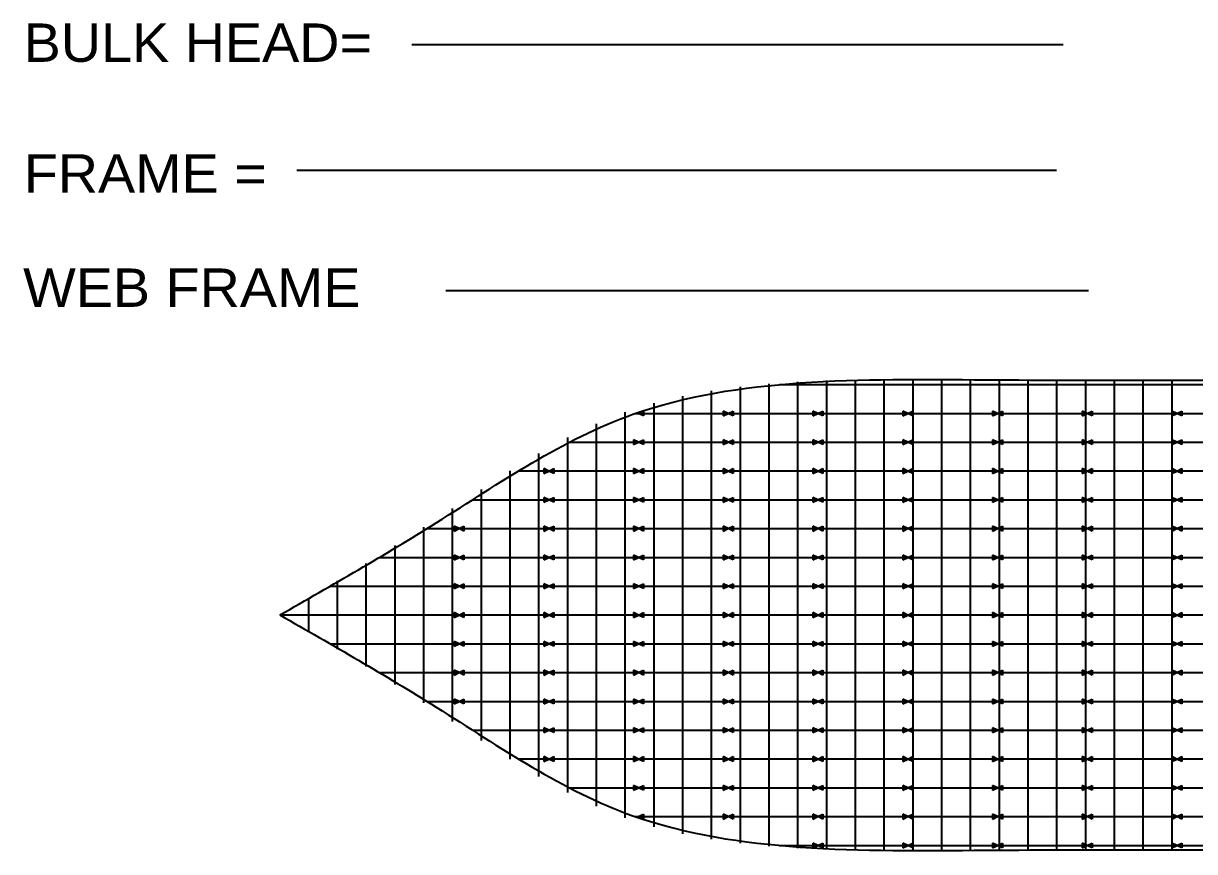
# Model space of a CAD drawing. Header units: millimetres. Extents: x -312175 to -205095, y 187857 to 277449.
# Drawn here: x -286475 to -262059, y 190562 to 207815 of the extents above; entities that cross this region are included whole.
import ezdxf

# ---------------------------------------------------------------- set-up
doc = ezdxf.new("R2010")
doc.units = ezdxf.units.MM
doc.header["$MEASUREMENT"] = 0
doc.layers.add('B.line', color=1, linetype='Continuous', lineweight=25)
doc.layers.add('WL-0 HB', color=1, linetype='Continuous')
doc.styles.get("Standard").update_dxf_attribs({"font": 'arial.ttf', "height": 50})

msp = doc.modelspace()

# ---------------------------------------------------------------- linework, layer by layer
for p, q in [((-278379, 207377), (-264799, 207377)), ((-280776, 204756), (-264940, 204756)), ((-277668, 202253), (-264273, 202253)), ((-271535, 200245), (-271535, 190736)), ((-270935, 200306), (-270935, 190675)), ((-270714, 200291), (-239793, 200291)), ((-270335, 200349), (-270335, 190632)), ((-269735, 200376), (-269735, 190605)), ((-269135, 200392), (-269135, 190589)), ((-268535, 200398), (-268535, 190583)), ((-267935, 200397), (-267935, 190584)), ((-267335, 200394), (-267335, 190587)), ((-266735, 200389), (-266735, 190592)), ((-266135, 200386), (-266135, 190595)), ((-265535, 200384), (-265535, 190597)), ((-264935, 200383), (-264935, 190598)), ((-264335, 200383), (-264335, 190598)), ((-263735, 200383), (-263735, 190598)), ((-263135, 200384), (-263135, 190597)), ((-262535, 200385), (-262535, 190596)), ((-272735, 200048), (-272735, 190933)), ((-272135, 200161), (-272135, 190820)), ((-273335, 199902), (-273335, 191079)), ((-273935, 199713), (-273935, 191268)), ((-273718, 199691), (-231678, 199691)), ((-274535, 199475), (-274535, 191506)), ((-275135, 199187), (-275135, 191794)), ((-275090, 199091), (-229086, 199091)), ((-275735, 198857), (-275735, 192124)), ((-276335, 198493), (-276335, 192488)), ((-276151, 198491), (-226998, 198491)), ((-276935, 198107), (-276935, 192874)), ((-277112, 197891), (-225434, 197891)), ((-277535, 197711), (-277535, 193270)), ((-278135, 197318), (-278135, 193663)), ((-278062, 197291), (-224140, 197291)), ((-278062, 197291), (-224140, 197291)), ((-278735, 196937), (-278735, 194044)), ((-279335, 196566), (-279335, 194415)), ((-279053, 196691), (-222820, 196691)), ((-280081, 196091), (-221104, 196091)), ((-279935, 196202), (-279935, 194779)), ((-280535, 195843), (-280535, 195138)), ((-281128, 195491), (-218577, 195491)), ((-280081, 194891), (-221104, 194891)), ((-279053, 194291), (-222820, 194291)), ((-278062, 193691), (-224140, 193691)), ((-278062, 193691), (-224140, 193691)), ((-277112, 193091), (-225434, 193091)), ((-276151, 192491), (-226998, 192491)), ((-275090, 191891), (-229086, 191891)), ((-275090, 191891), (-229086, 191891)), ((-273718, 191291), (-231678, 191291)), ((-270714, 190691), (-239793, 190691))]:
    msp.add_line(p, q)
at = {"layer": 'B.line'}
for p, q in [((-273652, 199690), (-273548, 199740)), ((-273548, 199740), (-273548, 199690)), ((-271782, 199690), (-271885, 199740)), ((-271885, 199740), (-271885, 199690)), ((-271781, 199690), (-271677, 199740)), ((-271677, 199740), (-271677, 199690)), ((-269911, 199690), (-270015, 199740)), ((-270015, 199740), (-270015, 199690)), ((-269910, 199690), (-269806, 199740)), ((-269806, 199740), (-269806, 199690)), ((-268040, 199690), (-268144, 199740)), ((-268144, 199740), (-268144, 199690)), ((-268039, 199690), (-267935, 199740)), ((-267935, 199740), (-267935, 199690)), ((-266169, 199690), (-266273, 199740)), ((-266273, 199740), (-266273, 199690)), ((-266168, 199690), (-266064, 199740)), ((-266064, 199740), (-266064, 199690)), ((-264298, 199690), (-264402, 199740)), ((-264402, 199740), (-264402, 199690)), ((-264297, 199690), (-264193, 199740)), ((-264193, 199740), (-264193, 199690)), ((-262427, 199690), (-262531, 199740)), ((-262531, 199740), (-262531, 199690)), ((-262426, 199690), (-262322, 199740)), ((-262322, 199740), (-262322, 199690)), ((-273548, 199640), (-273652, 199690)), ((-273548, 199690), (-273548, 199640)), ((-271885, 199690), (-271885, 199640)), ((-271885, 199640), (-271782, 199690)), ((-271677, 199640), (-271781, 199690)), ((-271677, 199690), (-271677, 199640)), ((-270015, 199690), (-270015, 199640)), ((-270015, 199640), (-269911, 199690)), ((-269806, 199640), (-269910, 199690)), ((-269806, 199690), (-269806, 199640)), ((-268144, 199690), (-268144, 199640)), ((-268144, 199640), (-268040, 199690)), ((-267935, 199640), (-268039, 199690)), ((-267935, 199690), (-267935, 199640)), ((-266273, 199690), (-266273, 199640)), ((-266273, 199640), (-266169, 199690)), ((-266064, 199640), (-266168, 199690)), ((-266064, 199690), (-266064, 199640)), ((-264402, 199690), (-264402, 199640)), ((-264402, 199640), (-264298, 199690)), ((-264193, 199640), (-264297, 199690)), ((-264193, 199690), (-264193, 199640)), ((-262531, 199690), (-262531, 199640)), ((-262531, 199640), (-262427, 199690)), ((-262322, 199640), (-262426, 199690)), ((-262322, 199690), (-262322, 199640)), ((-273652, 199090), (-273756, 199140)), ((-273756, 199140), (-273756, 199090)), ((-273756, 199090), (-273756, 199040)), ((-273756, 199040), (-273652, 199090)), ((-273652, 199090), (-273548, 199140)), ((-273548, 199040), (-273652, 199090)), ((-273548, 199140), (-273548, 199090)), ((-273548, 199090), (-273548, 199040)), ((-271782, 199090), (-271885, 199140)), ((-271885, 199140), (-271885, 199090)), ((-271885, 199090), (-271885, 199040)), ((-271885, 199040), (-271782, 199090)), ((-271781, 199090), (-271677, 199140)), ((-271677, 199040), (-271781, 199090)), ((-271677, 199140), (-271677, 199090)), ((-271677, 199090), (-271677, 199040)), ((-269911, 199090), (-270015, 199140)), ((-270015, 199140), (-270015, 199090)), ((-270015, 199090), (-270015, 199040)), ((-270015, 199040), (-269911, 199090)), ((-269910, 199090), (-269806, 199140)), ((-269806, 199040), (-269910, 199090)), ((-269806, 199140), (-269806, 199090)), ((-269806, 199090), (-269806, 199040)), ((-268040, 199090), (-268144, 199140)), ((-268144, 199140), (-268144, 199090)), ((-268144, 199090), (-268144, 199040)), ((-268144, 199040), (-268040, 199090)), ((-268039, 199090), (-267935, 199140)), ((-267935, 199040), (-268039, 199090)), ((-267935, 199140), (-267935, 199090)), ((-267935, 199090), (-267935, 199040)), ((-266169, 199090), (-266273, 199140)), ((-266273, 199140), (-266273, 199090)), ((-266273, 199090), (-266273, 199040)), ((-266273, 199040), (-266169, 199090)), ((-266168, 199090), (-266064, 199140)), ((-266064, 199040), (-266168, 199090)), ((-266064, 199140), (-266064, 199090)), ((-266064, 199090), (-266064, 199040)), ((-264298, 199090), (-264402, 199140)), ((-264402, 199140), (-264402, 199090)), ((-264402, 199090), (-264402, 199040)), ((-264402, 199040), (-264298, 199090)), ((-264297, 199090), (-264193, 199140)), ((-264193, 199040), (-264297, 199090)), ((-264193, 199140), (-264193, 199090)), ((-264193, 199090), (-264193, 199040)), ((-262427, 199090), (-262531, 199140)), ((-262531, 199140), (-262531, 199090)), ((-262531, 199090), (-262531, 199040)), ((-262531, 199040), (-262427, 199090)), ((-262426, 199090), (-262322, 199140)), ((-262322, 199040), (-262426, 199090)), ((-262322, 199140), (-262322, 199090)), ((-262322, 199090), (-262322, 199040)), ((-275523, 198490), (-275627, 198540)), ((-275627, 198540), (-275627, 198490)), ((-275523, 198490), (-275419, 198540)), ((-275419, 198540), (-275419, 198490)), ((-273652, 198490), (-273756, 198540)), ((-273756, 198540), (-273756, 198490)), ((-273652, 198490), (-273756, 198540)), ((-273756, 198540), (-273756, 198490)), ((-273652, 198490), (-273548, 198540)), ((-273548, 198540), (-273548, 198490)), ((-271782, 198490), (-271885, 198540)), ((-271885, 198540), (-271885, 198490)), ((-271781, 198490), (-271677, 198540)), ((-271677, 198540), (-271677, 198490)), ((-269911, 198490), (-270015, 198540)), ((-270015, 198540), (-270015, 198490)), ((-269910, 198490), (-269806, 198540)), ((-269806, 198540), (-269806, 198490)), ((-268040, 198490), (-268144, 198540)), ((-268144, 198540), (-268144, 198490)), ((-268039, 198490), (-267935, 198540)), ((-267935, 198540), (-267935, 198490)), ((-266169, 198490), (-266273, 198540)), ((-266273, 198540), (-266273, 198490)), ((-266168, 198490), (-266064, 198540)), ((-266064, 198540), (-266064, 198490)), ((-264298, 198490), (-264402, 198540)), ((-264402, 198540), (-264402, 198490)), ((-264297, 198490), (-264193, 198540)), ((-264193, 198540), (-264193, 198490)), ((-262427, 198490), (-262531, 198540)), ((-262531, 198540), (-262531, 198490)), ((-262426, 198490), (-262322, 198540)), ((-262322, 198540), (-262322, 198490)), ((-275627, 198490), (-275627, 198440)), ((-275627, 198440), (-275523, 198490)), ((-275419, 198440), (-275523, 198490)), ((-275419, 198490), (-275419, 198440)), ((-273756, 198490), (-273756, 198440)), ((-273756, 198440), (-273652, 198490)), ((-273756, 198490), (-273756, 198440)), ((-273756, 198440), (-273652, 198490)), ((-273548, 198440), (-273652, 198490)), ((-273548, 198490), (-273548, 198440)), ((-271885, 198490), (-271885, 198440)), ((-271885, 198440), (-271782, 198490)), ((-271677, 198440), (-271781, 198490)), ((-271677, 198490), (-271677, 198440)), ((-270015, 198490), (-270015, 198440)), ((-270015, 198440), (-269911, 198490)), ((-269806, 198440), (-269910, 198490)), ((-269806, 198490), (-269806, 198440)), ((-268144, 198490), (-268144, 198440)), ((-268144, 198440), (-268040, 198490)), ((-267935, 198440), (-268039, 198490)), ((-267935, 198490), (-267935, 198440)), ((-266273, 198490), (-266273, 198440)), ((-266273, 198440), (-266169, 198490)), ((-266064, 198440), (-266168, 198490)), ((-266064, 198490), (-266064, 198440)), ((-264402, 198490), (-264402, 198440)), ((-264402, 198440), (-264298, 198490)), ((-264193, 198440), (-264297, 198490)), ((-264193, 198490), (-264193, 198440)), ((-262531, 198490), (-262531, 198440)), ((-262531, 198440), (-262427, 198490)), ((-262322, 198440), (-262426, 198490)), ((-262322, 198490), (-262322, 198440)), ((-275523, 197890), (-275627, 197940)), ((-275627, 197940), (-275627, 197890)), ((-275627, 197890), (-275627, 197840)), ((-275627, 197840), (-275523, 197890)), ((-275523, 197890), (-275419, 197940)), ((-275419, 197840), (-275523, 197890)), ((-275419, 197940), (-275419, 197890)), ((-275419, 197890), (-275419, 197840)), ((-273652, 197890), (-273756, 197940)), ((-273756, 197940), (-273756, 197890)), ((-273652, 197890), (-273756, 197940)), ((-273756, 197940), (-273756, 197890)), ((-273756, 197890), (-273756, 197840)), ((-273756, 197840), (-273652, 197890)), ((-273756, 197890), (-273756, 197840)), ((-273756, 197840), (-273652, 197890)), ((-273652, 197890), (-273548, 197940)), ((-273652, 197890), (-273548, 197940)), ((-273548, 197840), (-273652, 197890)), ((-273548, 197840), (-273652, 197890)), ((-273548, 197940), (-273548, 197890)), ((-273548, 197940), (-273548, 197890)), ((-273548, 197890), (-273548, 197840)), ((-273548, 197890), (-273548, 197840)), ((-271782, 197890), (-271885, 197940)), ((-271885, 197940), (-271885, 197890)), ((-271885, 197890), (-271885, 197840)), ((-271885, 197840), (-271782, 197890)), ((-271781, 197890), (-271677, 197940)), ((-271677, 197840), (-271781, 197890)), ((-271677, 197940), (-271677, 197890)), ((-271677, 197890), (-271677, 197840)), ((-269911, 197890), (-270015, 197940)), ((-270015, 197940), (-270015, 197890)), ((-270015, 197890), (-270015, 197840)), ((-270015, 197840), (-269911, 197890)), ((-269910, 197890), (-269806, 197940)), ((-269806, 197840), (-269910, 197890)), ((-269806, 197940), (-269806, 197890)), ((-269806, 197890), (-269806, 197840)), ((-268040, 197890), (-268144, 197940)), ((-268144, 197940), (-268144, 197890)), ((-268144, 197890), (-268144, 197840)), ((-268144, 197840), (-268040, 197890)), ((-268039, 197890), (-267935, 197940)), ((-267935, 197840), (-268039, 197890)), ((-267935, 197940), (-267935, 197890)), ((-267935, 197890), (-267935, 197840)), ((-266169, 197890), (-266273, 197940)), ((-266273, 197940), (-266273, 197890)), ((-266273, 197890), (-266273, 197840)), ((-266273, 197840), (-266169, 197890)), ((-266168, 197890), (-266064, 197940)), ((-266064, 197840), (-266168, 197890)), ((-266064, 197940), (-266064, 197890)), ((-266064, 197890), (-266064, 197840)), ((-264298, 197890), (-264402, 197940)), ((-264402, 197940), (-264402, 197890)), ((-264402, 197890), (-264402, 197840)), ((-264402, 197840), (-264298, 197890)), ((-264297, 197890), (-264193, 197940)), ((-264193, 197840), (-264297, 197890)), ((-264193, 197940), (-264193, 197890)), ((-264193, 197890), (-264193, 197840)), ((-262427, 197890), (-262531, 197940)), ((-262531, 197940), (-262531, 197890)), ((-262531, 197890), (-262531, 197840)), ((-262531, 197840), (-262427, 197890)), ((-262426, 197890), (-262322, 197940)), ((-262322, 197840), (-262426, 197890)), ((-262322, 197940), (-262322, 197890)), ((-262322, 197890), (-262322, 197840)), ((-277394, 197290), (-277498, 197340)), ((-277498, 197340), (-277498, 197290)), ((-277498, 197290), (-277498, 197240)), ((-277498, 197240), (-277394, 197290)), ((-277394, 197290), (-277290, 197340)), ((-277290, 197240), (-277394, 197290)), ((-277290, 197340), (-277290, 197290)), ((-277290, 197290), (-277290, 197240)), ((-275523, 197290), (-275627, 197340)), ((-275627, 197340), (-275627, 197290)), ((-275627, 197290), (-275627, 197240)), ((-275627, 197240), (-275523, 197290)), ((-275523, 197290), (-275419, 197340)), ((-275419, 197240), (-275523, 197290)), ((-275419, 197340), (-275419, 197290)), ((-275419, 197290), (-275419, 197240)), ((-273652, 197290), (-273756, 197340)), ((-273756, 197340), (-273756, 197290)), ((-273652, 197290), (-273756, 197340)), ((-273756, 197340), (-273756, 197290)), ((-273756, 197290), (-273756, 197240)), ((-273756, 197240), (-273652, 197290)), ((-273756, 197290), (-273756, 197240)), ((-273756, 197240), (-273652, 197290)), ((-273652, 197290), (-273548, 197340)), ((-273652, 197290), (-273548, 197340)), ((-273548, 197240), (-273652, 197290)), ((-273548, 197240), (-273652, 197290)), ((-273548, 197340), (-273548, 197290)), ((-273548, 197340), (-273548, 197290)), ((-273548, 197290), (-273548, 197240)), ((-273548, 197290), (-273548, 197240)), ((-271782, 197290), (-271885, 197340)), ((-271885, 197340), (-271885, 197290)), ((-271885, 197290), (-271885, 197240)), ((-271885, 197240), (-271782, 197290)), ((-271781, 197290), (-271677, 197340)), ((-271677, 197240), (-271781, 197290)), ((-271677, 197340), (-271677, 197290)), ((-271677, 197290), (-271677, 197240)), ((-269911, 197290), (-270015, 197340)), ((-270015, 197340), (-270015, 197290)), ((-270015, 197290), (-270015, 197240)), ((-270015, 197240), (-269911, 197290)), ((-269910, 197290), (-269806, 197340)), ((-269806, 197240), (-269910, 197290)), ((-269806, 197340), (-269806, 197290)), ((-269806, 197290), (-269806, 197240)), ((-268040, 197290), (-268144, 197340)), ((-268144, 197340), (-268144, 197290)), ((-268144, 197290), (-268144, 197240)), ((-268144, 197240), (-268040, 197290)), ((-268039, 197290), (-267935, 197340)), ((-267935, 197240), (-268039, 197290)), ((-267935, 197340), (-267935, 197290)), ((-267935, 197290), (-267935, 197240)), ((-266169, 197290), (-266273, 197340)), ((-266273, 197340), (-266273, 197290)), ((-266273, 197290), (-266273, 197240)), ((-266273, 197240), (-266169, 197290)), ((-266168, 197290), (-266064, 197340)), ((-266064, 197240), (-266168, 197290)), ((-266064, 197340), (-266064, 197290)), ((-266064, 197290), (-266064, 197240)), ((-264298, 197290), (-264402, 197340)), ((-264402, 197340), (-264402, 197290)), ((-264402, 197290), (-264402, 197240)), ((-264402, 197240), (-264298, 197290)), ((-264297, 197290), (-264193, 197340)), ((-264193, 197240), (-264297, 197290)), ((-264193, 197340), (-264193, 197290)), ((-264193, 197290), (-264193, 197240)), ((-262427, 197290), (-262531, 197340)), ((-262531, 197340), (-262531, 197290)), ((-262531, 197290), (-262531, 197240)), ((-262531, 197240), (-262427, 197290)), ((-262426, 197290), (-262322, 197340)), ((-262322, 197240), (-262426, 197290)), ((-262322, 197340), (-262322, 197290)), ((-262322, 197290), (-262322, 197240)), ((-277394, 196690), (-277498, 196740)), ((-277498, 196740), (-277498, 196690)), ((-277498, 196690), (-277498, 196640)), ((-277498, 196640), (-277394, 196690)), ((-277394, 196690), (-277290, 196740)), ((-277290, 196640), (-277394, 196690)), ((-277290, 196740), (-277290, 196690)), ((-277290, 196690), (-277290, 196640)), ((-275523, 196690), (-275627, 196740)), ((-275627, 196740), (-275627, 196690)), ((-275627, 196690), (-275627, 196640)), ((-275627, 196640), (-275523, 196690)), ((-275523, 196690), (-275419, 196740)), ((-275419, 196640), (-275523, 196690)), ((-275419, 196740), (-275419, 196690)), ((-275419, 196690), (-275419, 196640)), ((-273652, 196690), (-273756, 196740)), ((-273756, 196740), (-273756, 196690)), ((-273652, 196690), (-273756, 196740)), ((-273756, 196740), (-273756, 196690)), ((-273756, 196690), (-273756, 196640)), ((-273756, 196640), (-273652, 196690)), ((-273756, 196690), (-273756, 196640)), ((-273756, 196640), (-273652, 196690)), ((-273652, 196690), (-273548, 196740)), ((-273652, 196690), (-273548, 196740)), ((-273548, 196640), (-273652, 196690)), ((-273548, 196640), (-273652, 196690)), ((-273548, 196740), (-273548, 196690)), ((-273548, 196740), (-273548, 196690)), ((-273548, 196690), (-273548, 196640)), ((-273548, 196690), (-273548, 196640)), ((-271782, 196690), (-271885, 196740)), ((-271885, 196740), (-271885, 196690)), ((-271885, 196690), (-271885, 196640)), ((-271885, 196640), (-271782, 196690)), ((-271781, 196690), (-271677, 196740)), ((-271677, 196640), (-271781, 196690)), ((-271677, 196740), (-271677, 196690)), ((-271677, 196690), (-271677, 196640)), ((-269911, 196690), (-270015, 196740)), ((-270015, 196740), (-270015, 196690)), ((-270015, 196690), (-270015, 196640)), ((-270015, 196640), (-269911, 196690)), ((-269910, 196690), (-269806, 196740)), ((-269806, 196640), (-269910, 196690)), ((-269806, 196740), (-269806, 196690)), ((-269806, 196690), (-269806, 196640)), ((-268040, 196690), (-268144, 196740)), ((-268144, 196740), (-268144, 196690)), ((-268144, 196690), (-268144, 196640)), ((-268144, 196640), (-268040, 196690)), ((-268039, 196690), (-267935, 196740)), ((-267935, 196640), (-268039, 196690)), ((-267935, 196740), (-267935, 196690)), ((-267935, 196690), (-267935, 196640)), ((-266169, 196690), (-266273, 196740)), ((-266273, 196740), (-266273, 196690)), ((-266273, 196690), (-266273, 196640)), ((-266273, 196640), (-266169, 196690)), ((-266168, 196690), (-266064, 196740)), ((-266064, 196640), (-266168, 196690)), ((-266064, 196740), (-266064, 196690)), ((-266064, 196690), (-266064, 196640)), ((-264298, 196690), (-264402, 196740)), ((-264402, 196740), (-264402, 196690)), ((-264402, 196690), (-264402, 196640)), ((-264402, 196640), (-264298, 196690)), ((-264297, 196690), (-264193, 196740)), ((-264193, 196640), (-264297, 196690)), ((-264193, 196740), (-264193, 196690)), ((-264193, 196690), (-264193, 196640)), ((-262427, 196690), (-262531, 196740)), ((-262531, 196740), (-262531, 196690)), ((-262531, 196690), (-262531, 196640)), ((-262531, 196640), (-262427, 196690)), ((-262426, 196690), (-262322, 196740)), ((-262322, 196640), (-262426, 196690)), ((-262322, 196740), (-262322, 196690)), ((-262322, 196690), (-262322, 196640)), ((-277394, 196090), (-277498, 196140)), ((-277498, 196140), (-277498, 196090)), ((-277498, 196090), (-277498, 196040)), ((-277498, 196040), (-277394, 196090)), ((-277394, 196090), (-277290, 196140)), ((-277290, 196040), (-277394, 196090)), ((-277290, 196140), (-277290, 196090)), ((-277290, 196090), (-277290, 196040)), ((-275523, 196090), (-275627, 196140)), ((-275627, 196140), (-275627, 196090)), ((-275627, 196090), (-275627, 196040)), ((-275627, 196040), (-275523, 196090)), ((-275523, 196090), (-275419, 196140)), ((-275419, 196040), (-275523, 196090)), ((-275419, 196140), (-275419, 196090)), ((-275419, 196090), (-275419, 196040)), ((-273652, 196090), (-273756, 196140)), ((-273756, 196140), (-273756, 196090)), ((-273652, 196090), (-273756, 196140)), ((-273756, 196140), (-273756, 196090)), ((-273756, 196090), (-273756, 196040)), ((-273756, 196040), (-273652, 196090)), ((-273756, 196090), (-273756, 196040)), ((-273756, 196040), (-273652, 196090)), ((-273652, 196090), (-273548, 196140)), ((-273652, 196090), (-273548, 196140)), ((-273548, 196040), (-273652, 196090)), ((-273548, 196040), (-273652, 196090)), ((-273548, 196140), (-273548, 196090)), ((-273548, 196140), (-273548, 196090)), ((-273548, 196090), (-273548, 196040)), ((-273548, 196090), (-273548, 196040)), ((-271782, 196090), (-271885, 196140)), ((-271885, 196140), (-271885, 196090)), ((-271885, 196090), (-271885, 196040)), ((-271885, 196040), (-271782, 196090)), ((-271781, 196090), (-271677, 196140)), ((-271677, 196040), (-271781, 196090)), ((-271677, 196140), (-271677, 196090)), ((-271677, 196090), (-271677, 196040)), ((-269911, 196090), (-270015, 196140)), ((-270015, 196140), (-270015, 196090)), ((-270015, 196090), (-270015, 196040)), ((-270015, 196040), (-269911, 196090)), ((-269910, 196090), (-269806, 196140)), ((-269806, 196040), (-269910, 196090)), ((-269806, 196140), (-269806, 196090)), ((-269806, 196090), (-269806, 196040)), ((-268040, 196090), (-268144, 196140)), ((-268144, 196140), (-268144, 196090)), ((-268144, 196090), (-268144, 196040)), ((-268144, 196040), (-268040, 196090)), ((-268039, 196090), (-267935, 196140)), ((-267935, 196040), (-268039, 196090)), ((-267935, 196140), (-267935, 196090)), ((-267935, 196090), (-267935, 196040)), ((-266169, 196090), (-266273, 196140)), ((-266273, 196140), (-266273, 196090)), ((-266273, 196090), (-266273, 196040)), ((-266273, 196040), (-266169, 196090)), ((-266168, 196090), (-266064, 196140)), ((-266064, 196040), (-266168, 196090)), ((-266064, 196140), (-266064, 196090)), ((-266064, 196090), (-266064, 196040)), ((-264298, 196090), (-264402, 196140)), ((-264402, 196140), (-264402, 196090)), ((-264402, 196090), (-264402, 196040)), ((-264402, 196040), (-264298, 196090)), ((-264297, 196090), (-264193, 196140)), ((-264193, 196040), (-264297, 196090)), ((-264193, 196140), (-264193, 196090)), ((-264193, 196090), (-264193, 196040)), ((-262427, 196090), (-262531, 196140)), ((-262531, 196140), (-262531, 196090)), ((-262531, 196090), (-262531, 196040)), ((-262531, 196040), (-262427, 196090)), ((-262426, 196090), (-262322, 196140)), ((-262322, 196040), (-262426, 196090)), ((-262322, 196140), (-262322, 196090)), ((-262322, 196090), (-262322, 196040)), ((-277394, 195490), (-277498, 195540)), ((-277498, 195540), (-277498, 195490)), ((-277498, 195490), (-277498, 195440)), ((-277498, 195440), (-277394, 195490)), ((-277394, 195490), (-277290, 195540)), ((-277290, 195440), (-277394, 195490)), ((-277290, 195540), (-277290, 195490)), ((-277290, 195490), (-277290, 195440)), ((-275523, 195490), (-275627, 195540)), ((-275627, 195540), (-275627, 195490)), ((-275627, 195490), (-275627, 195440)), ((-275627, 195440), (-275523, 195490)), ((-275523, 195490), (-275419, 195540)), ((-275419, 195440), (-275523, 195490)), ((-275419, 195540), (-275419, 195490)), ((-275419, 195490), (-275419, 195440)), ((-273652, 195490), (-273756, 195540)), ((-273756, 195540), (-273756, 195490)), ((-273652, 195490), (-273756, 195540)), ((-273756, 195540), (-273756, 195490)), ((-273756, 195490), (-273756, 195440)), ((-273756, 195440), (-273652, 195490)), ((-273756, 195490), (-273756, 195440)), ((-273756, 195440), (-273652, 195490)), ((-273652, 195490), (-273548, 195540)), ((-273652, 195490), (-273548, 195540)), ((-273548, 195440), (-273652, 195490)), ((-273548, 195440), (-273652, 195490)), ((-273548, 195540), (-273548, 195490)), ((-273548, 195540), (-273548, 195490)), ((-273548, 195490), (-273548, 195440)), ((-273548, 195490), (-273548, 195440)), ((-271782, 195490), (-271885, 195540)), ((-271885, 195540), (-271885, 195490)), ((-271885, 195490), (-271885, 195440)), ((-271885, 195440), (-271782, 195490)), ((-271781, 195490), (-271677, 195540)), ((-271677, 195440), (-271781, 195490)), ((-271677, 195540), (-271677, 195490)), ((-271677, 195490), (-271677, 195440)), ((-269911, 195490), (-270015, 195540)), ((-270015, 195540), (-270015, 195490)), ((-270015, 195490), (-270015, 195440)), ((-270015, 195440), (-269911, 195490)), ((-269910, 195490), (-269806, 195540)), ((-269806, 195440), (-269910, 195490)), ((-269806, 195540), (-269806, 195490)), ((-269806, 195490), (-269806, 195440)), ((-268040, 195490), (-268144, 195540)), ((-268144, 195540), (-268144, 195490)), ((-268144, 195490), (-268144, 195440)), ((-268144, 195440), (-268040, 195490)), ((-268039, 195490), (-267935, 195540)), ((-267935, 195440), (-268039, 195490)), ((-267935, 195540), (-267935, 195490)), ((-267935, 195490), (-267935, 195440)), ((-266169, 195490), (-266273, 195540)), ((-266273, 195540), (-266273, 195490)), ((-266273, 195490), (-266273, 195440)), ((-266273, 195440), (-266169, 195490)), ((-266168, 195490), (-266064, 195540)), ((-266064, 195440), (-266168, 195490)), ((-266064, 195540), (-266064, 195490)), ((-266064, 195490), (-266064, 195440)), ((-264298, 195490), (-264402, 195540)), ((-264402, 195540), (-264402, 195490)), ((-264402, 195490), (-264402, 195440)), ((-264402, 195440), (-264298, 195490)), ((-264297, 195490), (-264193, 195540)), ((-264193, 195440), (-264297, 195490)), ((-264193, 195540), (-264193, 195490)), ((-264193, 195490), (-264193, 195440)), ((-262427, 195490), (-262531, 195540)), ((-262531, 195540), (-262531, 195490)), ((-262531, 195490), (-262531, 195440)), ((-262531, 195440), (-262427, 195490)), ((-262426, 195490), (-262322, 195540)), ((-262322, 195440), (-262426, 195490)), ((-262322, 195540), (-262322, 195490)), ((-262322, 195490), (-262322, 195440)), ((-277394, 194890), (-277498, 194940)), ((-277498, 194940), (-277498, 194890)), ((-277498, 194890), (-277498, 194840)), ((-277498, 194840), (-277394, 194890)), ((-277394, 194890), (-277290, 194940)), ((-277290, 194840), (-277394, 194890)), ((-277290, 194940), (-277290, 194890)), ((-277290, 194890), (-277290, 194840)), ((-275523, 194890), (-275627, 194940)), ((-275627, 194940), (-275627, 194890)), ((-275627, 194890), (-275627, 194840)), ((-275627, 194840), (-275523, 194890)), ((-275523, 194890), (-275419, 194940)), ((-275419, 194840), (-275523, 194890)), ((-275419, 194940), (-275419, 194890)), ((-275419, 194890), (-275419, 194840)), ((-273652, 194890), (-273756, 194940)), ((-273756, 194940), (-273756, 194890)), ((-273652, 194890), (-273756, 194940)), ((-273756, 194940), (-273756, 194890)), ((-273756, 194890), (-273756, 194840)), ((-273756, 194840), (-273652, 194890)), ((-273756, 194890), (-273756, 194840)), ((-273756, 194840), (-273652, 194890)), ((-273652, 194890), (-273548, 194940)), ((-273652, 194890), (-273548, 194940)), ((-273548, 194840), (-273652, 194890)), ((-273548, 194840), (-273652, 194890)), ((-273548, 194940), (-273548, 194890)), ((-273548, 194940), (-273548, 194890)), ((-273548, 194890), (-273548, 194840)), ((-273548, 194890), (-273548, 194840)), ((-271782, 194890), (-271885, 194940)), ((-271885, 194940), (-271885, 194890)), ((-271885, 194890), (-271885, 194840)), ((-271885, 194840), (-271782, 194890)), ((-271781, 194890), (-271677, 194940)), ((-271677, 194840), (-271781, 194890)), ((-271677, 194940), (-271677, 194890)), ((-271677, 194890), (-271677, 194840)), ((-269911, 194890), (-270015, 194940)), ((-270015, 194940), (-270015, 194890)), ((-270015, 194890), (-270015, 194840)), ((-270015, 194840), (-269911, 194890)), ((-269910, 194890), (-269806, 194940)), ((-269806, 194840), (-269910, 194890)), ((-269806, 194940), (-269806, 194890)), ((-269806, 194890), (-269806, 194840)), ((-268040, 194890), (-268144, 194940)), ((-268144, 194940), (-268144, 194890)), ((-268144, 194890), (-268144, 194840)), ((-268144, 194840), (-268040, 194890)), ((-268039, 194890), (-267935, 194940)), ((-267935, 194840), (-268039, 194890)), ((-267935, 194940), (-267935, 194890)), ((-267935, 194890), (-267935, 194840)), ((-266169, 194890), (-266273, 194940)), ((-266273, 194940), (-266273, 194890)), ((-266273, 194890), (-266273, 194840)), ((-266273, 194840), (-266169, 194890)), ((-266168, 194890), (-266064, 194940)), ((-266064, 194840), (-266168, 194890)), ((-266064, 194940), (-266064, 194890)), ((-266064, 194890), (-266064, 194840)), ((-264298, 194890), (-264402, 194940)), ((-264402, 194940), (-264402, 194890)), ((-264402, 194890), (-264402, 194840)), ((-264402, 194840), (-264298, 194890)), ((-264297, 194890), (-264193, 194940)), ((-264193, 194840), (-264297, 194890)), ((-264193, 194940), (-264193, 194890)), ((-264193, 194890), (-264193, 194840)), ((-262427, 194890), (-262531, 194940)), ((-262531, 194940), (-262531, 194890)), ((-262531, 194890), (-262531, 194840)), ((-262531, 194840), (-262427, 194890)), ((-262426, 194890), (-262322, 194940)), ((-262322, 194840), (-262426, 194890)), ((-262322, 194940), (-262322, 194890)), ((-262322, 194890), (-262322, 194840)), ((-277394, 194290), (-277498, 194340)), ((-277498, 194340), (-277498, 194290)), ((-277498, 194290), (-277498, 194240)), ((-277498, 194240), (-277394, 194290)), ((-277394, 194290), (-277290, 194340)), ((-277290, 194240), (-277394, 194290)), ((-277290, 194340), (-277290, 194290)), ((-277290, 194290), (-277290, 194240)), ((-275523, 194290), (-275627, 194340)), ((-275627, 194340), (-275627, 194290)), ((-275627, 194290), (-275627, 194240)), ((-275627, 194240), (-275523, 194290)), ((-275523, 194290), (-275419, 194340)), ((-275419, 194240), (-275523, 194290)), ((-275419, 194340), (-275419, 194290)), ((-275419, 194290), (-275419, 194240)), ((-273652, 194290), (-273756, 194340)), ((-273756, 194340), (-273756, 194290)), ((-273652, 194290), (-273756, 194340)), ((-273756, 194340), (-273756, 194290)), ((-273756, 194290), (-273756, 194240)), ((-273756, 194240), (-273652, 194290)), ((-273756, 194290), (-273756, 194240)), ((-273756, 194240), (-273652, 194290)), ((-273652, 194290), (-273548, 194340)), ((-273652, 194290), (-273548, 194340)), ((-273548, 194240), (-273652, 194290)), ((-273548, 194240), (-273652, 194290)), ((-273548, 194340), (-273548, 194290)), ((-273548, 194340), (-273548, 194290)), ((-273548, 194290), (-273548, 194240)), ((-273548, 194290), (-273548, 194240)), ((-271782, 194290), (-271885, 194340)), ((-271885, 194340), (-271885, 194290)), ((-271885, 194290), (-271885, 194240)), ((-271885, 194240), (-271782, 194290)), ((-271781, 194290), (-271677, 194340)), ((-271677, 194240), (-271781, 194290)), ((-271677, 194340), (-271677, 194290)), ((-271677, 194290), (-271677, 194240)), ((-269911, 194290), (-270015, 194340)), ((-270015, 194340), (-270015, 194290)), ((-270015, 194290), (-270015, 194240)), ((-270015, 194240), (-269911, 194290)), ((-269910, 194290), (-269806, 194340)), ((-269806, 194240), (-269910, 194290)), ((-269806, 194340), (-269806, 194290)), ((-269806, 194290), (-269806, 194240)), ((-268040, 194290), (-268144, 194340)), ((-268144, 194340), (-268144, 194290)), ((-268144, 194290), (-268144, 194240)), ((-268144, 194240), (-268040, 194290)), ((-268039, 194290), (-267935, 194340)), ((-267935, 194240), (-268039, 194290)), ((-267935, 194340), (-267935, 194290)), ((-267935, 194290), (-267935, 194240)), ((-266169, 194290), (-266273, 194340)), ((-266273, 194340), (-266273, 194290)), ((-266273, 194290), (-266273, 194240)), ((-266273, 194240), (-266169, 194290)), ((-266168, 194290), (-266064, 194340)), ((-266064, 194240), (-266168, 194290)), ((-266064, 194340), (-266064, 194290)), ((-266064, 194290), (-266064, 194240)), ((-264298, 194290), (-264402, 194340)), ((-264402, 194340), (-264402, 194290)), ((-264402, 194290), (-264402, 194240)), ((-264402, 194240), (-264298, 194290)), ((-264297, 194290), (-264193, 194340)), ((-264193, 194240), (-264297, 194290)), ((-264193, 194340), (-264193, 194290)), ((-264193, 194290), (-264193, 194240)), ((-262427, 194290), (-262531, 194340)), ((-262531, 194340), (-262531, 194290)), ((-262531, 194290), (-262531, 194240)), ((-262531, 194240), (-262427, 194290)), ((-262426, 194290), (-262322, 194340)), ((-262322, 194240), (-262426, 194290)), ((-262322, 194340), (-262322, 194290)), ((-262322, 194290), (-262322, 194240)), ((-277394, 193690), (-277498, 193740)), ((-277498, 193740), (-277498, 193690)), ((-277498, 193690), (-277498, 193640)), ((-277498, 193640), (-277394, 193690)), ((-277394, 193690), (-277290, 193740)), ((-277290, 193640), (-277394, 193690)), ((-277290, 193740), (-277290, 193690)), ((-277290, 193690), (-277290, 193640)), ((-275523, 193690), (-275627, 193740)), ((-275627, 193740), (-275627, 193690)), ((-275627, 193690), (-275627, 193640)), ((-275627, 193640), (-275523, 193690)), ((-275523, 193690), (-275419, 193740)), ((-275419, 193640), (-275523, 193690)), ((-275419, 193740), (-275419, 193690)), ((-275419, 193690), (-275419, 193640)), ((-273652, 193690), (-273756, 193740)), ((-273756, 193740), (-273756, 193690)), ((-273652, 193690), (-273756, 193740)), ((-273756, 193740), (-273756, 193690)), ((-273756, 193690), (-273756, 193640)), ((-273756, 193640), (-273652, 193690)), ((-273756, 193690), (-273756, 193640)), ((-273756, 193640), (-273652, 193690)), ((-273652, 193690), (-273548, 193740)), ((-273652, 193690), (-273548, 193740)), ((-273548, 193640), (-273652, 193690)), ((-273548, 193640), (-273652, 193690)), ((-273548, 193740), (-273548, 193690)), ((-273548, 193740), (-273548, 193690)), ((-273548, 193690), (-273548, 193640)), ((-273548, 193690), (-273548, 193640)), ((-271782, 193690), (-271885, 193740)), ((-271885, 193740), (-271885, 193690)), ((-271885, 193690), (-271885, 193640)), ((-271885, 193640), (-271782, 193690)), ((-271781, 193690), (-271677, 193740)), ((-271677, 193640), (-271781, 193690)), ((-271677, 193740), (-271677, 193690)), ((-271677, 193690), (-271677, 193640)), ((-269911, 193690), (-270015, 193740)), ((-270015, 193740), (-270015, 193690)), ((-270015, 193690), (-270015, 193640)), ((-270015, 193640), (-269911, 193690)), ((-269910, 193690), (-269806, 193740)), ((-269806, 193640), (-269910, 193690)), ((-269806, 193740), (-269806, 193690)), ((-269806, 193690), (-269806, 193640)), ((-268040, 193690), (-268144, 193740)), ((-268144, 193740), (-268144, 193690)), ((-268144, 193690), (-268144, 193640)), ((-268144, 193640), (-268040, 193690)), ((-268039, 193690), (-267935, 193740)), ((-267935, 193640), (-268039, 193690)), ((-267935, 193740), (-267935, 193690)), ((-267935, 193690), (-267935, 193640)), ((-266169, 193690), (-266273, 193740)), ((-266273, 193740), (-266273, 193690)), ((-266273, 193690), (-266273, 193640)), ((-266273, 193640), (-266169, 193690)), ((-266168, 193690), (-266064, 193740)), ((-266064, 193640), (-266168, 193690)), ((-266064, 193740), (-266064, 193690)), ((-266064, 193690), (-266064, 193640)), ((-264298, 193690), (-264402, 193740)), ((-264402, 193740), (-264402, 193690)), ((-264402, 193690), (-264402, 193640)), ((-264402, 193640), (-264298, 193690)), ((-264297, 193690), (-264193, 193740)), ((-264193, 193640), (-264297, 193690)), ((-264193, 193740), (-264193, 193690)), ((-264193, 193690), (-264193, 193640)), ((-262427, 193690), (-262531, 193740)), ((-262531, 193740), (-262531, 193690)), ((-262531, 193690), (-262531, 193640)), ((-262531, 193640), (-262427, 193690)), ((-262426, 193690), (-262322, 193740)), ((-262322, 193640), (-262426, 193690)), ((-262322, 193740), (-262322, 193690)), ((-262322, 193690), (-262322, 193640)), ((-275523, 193090), (-275627, 193140)), ((-275627, 193140), (-275627, 193090)), ((-275523, 193090), (-275419, 193140)), ((-275419, 193140), (-275419, 193090)), ((-273652, 193090), (-273756, 193140)), ((-273756, 193140), (-273756, 193090)), ((-273652, 193090), (-273756, 193140)), ((-273756, 193140), (-273756, 193090)), ((-273652, 193090), (-273548, 193140)), ((-273652, 193090), (-273548, 193140)), ((-273548, 193140), (-273548, 193090)), ((-273548, 193140), (-273548, 193090)), ((-271782, 193090), (-271885, 193140)), ((-271885, 193140), (-271885, 193090)), ((-271781, 193090), (-271677, 193140)), ((-271677, 193140), (-271677, 193090)), ((-269911, 193090), (-270015, 193140)), ((-270015, 193140), (-270015, 193090)), ((-269910, 193090), (-269806, 193140)), ((-269806, 193140), (-269806, 193090)), ((-268040, 193090), (-268144, 193140)), ((-268144, 193140), (-268144, 193090)), ((-268039, 193090), (-267935, 193140)), ((-267935, 193140), (-267935, 193090)), ((-266169, 193090), (-266273, 193140)), ((-266273, 193140), (-266273, 193090)), ((-266168, 193090), (-266064, 193140)), ((-266064, 193140), (-266064, 193090)), ((-264298, 193090), (-264402, 193140)), ((-264402, 193140), (-264402, 193090)), ((-264297, 193090), (-264193, 193140)), ((-264193, 193140), (-264193, 193090)), ((-262427, 193090), (-262531, 193140)), ((-262531, 193140), (-262531, 193090)), ((-262426, 193090), (-262322, 193140)), ((-262322, 193140), (-262322, 193090)), ((-275627, 193090), (-275627, 193040)), ((-275627, 193040), (-275523, 193090)), ((-275419, 193040), (-275523, 193090)), ((-275419, 193090), (-275419, 193040)), ((-273756, 193090), (-273756, 193040)), ((-273756, 193040), (-273652, 193090)), ((-273756, 193090), (-273756, 193040)), ((-273756, 193040), (-273652, 193090)), ((-273548, 193040), (-273652, 193090)), ((-273548, 193040), (-273652, 193090)), ((-273548, 193090), (-273548, 193040)), ((-273548, 193090), (-273548, 193040)), ((-271885, 193090), (-271885, 193040)), ((-271885, 193040), (-271782, 193090)), ((-271677, 193040), (-271781, 193090)), ((-271677, 193090), (-271677, 193040)), ((-270015, 193090), (-270015, 193040)), ((-270015, 193040), (-269911, 193090)), ((-269806, 193040), (-269910, 193090)), ((-269806, 193090), (-269806, 193040)), ((-268144, 193090), (-268144, 193040)), ((-268144, 193040), (-268040, 193090)), ((-267935, 193040), (-268039, 193090)), ((-267935, 193090), (-267935, 193040)), ((-266273, 193090), (-266273, 193040)), ((-266273, 193040), (-266169, 193090)), ((-266064, 193040), (-266168, 193090)), ((-266064, 193090), (-266064, 193040)), ((-264402, 193090), (-264402, 193040)), ((-264402, 193040), (-264298, 193090)), ((-264193, 193040), (-264297, 193090)), ((-264193, 193090), (-264193, 193040)), ((-262531, 193090), (-262531, 193040)), ((-262531, 193040), (-262427, 193090)), ((-262322, 193040), (-262426, 193090)), ((-262322, 193090), (-262322, 193040)), ((-275523, 192490), (-275627, 192540)), ((-275627, 192540), (-275627, 192490)), ((-275627, 192490), (-275627, 192440)), ((-275627, 192440), (-275523, 192490)), ((-275523, 192490), (-275419, 192540)), ((-275419, 192440), (-275523, 192490)), ((-275419, 192540), (-275419, 192490)), ((-275419, 192490), (-275419, 192440)), ((-273652, 192490), (-273756, 192540)), ((-273756, 192540), (-273756, 192490)), ((-273652, 192490), (-273756, 192540)), ((-273756, 192540), (-273756, 192490)), ((-273756, 192490), (-273756, 192440)), ((-273756, 192440), (-273652, 192490)), ((-273756, 192490), (-273756, 192440)), ((-273756, 192440), (-273652, 192490)), ((-273652, 192490), (-273548, 192540)), ((-273652, 192490), (-273548, 192540)), ((-273548, 192440), (-273652, 192490)), ((-273548, 192440), (-273652, 192490)), ((-273548, 192540), (-273548, 192490)), ((-273548, 192540), (-273548, 192490)), ((-273548, 192490), (-273548, 192440)), ((-273548, 192490), (-273548, 192440)), ((-271782, 192490), (-271885, 192540)), ((-271885, 192540), (-271885, 192490)), ((-271885, 192490), (-271885, 192440)), ((-271885, 192440), (-271782, 192490)), ((-271781, 192490), (-271677, 192540)), ((-271677, 192440), (-271781, 192490)), ((-271677, 192540), (-271677, 192490)), ((-271677, 192490), (-271677, 192440)), ((-269911, 192490), (-270015, 192540)), ((-270015, 192540), (-270015, 192490)), ((-270015, 192490), (-270015, 192440)), ((-270015, 192440), (-269911, 192490)), ((-269910, 192490), (-269806, 192540)), ((-269806, 192440), (-269910, 192490)), ((-269806, 192540), (-269806, 192490)), ((-269806, 192490), (-269806, 192440)), ((-268040, 192490), (-268144, 192540)), ((-268144, 192540), (-268144, 192490)), ((-268144, 192490), (-268144, 192440)), ((-268144, 192440), (-268040, 192490)), ((-268039, 192490), (-267935, 192540)), ((-267935, 192440), (-268039, 192490)), ((-267935, 192540), (-267935, 192490)), ((-267935, 192490), (-267935, 192440)), ((-266169, 192490), (-266273, 192540)), ((-266273, 192540), (-266273, 192490)), ((-266273, 192490), (-266273, 192440)), ((-266273, 192440), (-266169, 192490)), ((-266168, 192490), (-266064, 192540)), ((-266064, 192440), (-266168, 192490)), ((-266064, 192540), (-266064, 192490)), ((-266064, 192490), (-266064, 192440)), ((-264298, 192490), (-264402, 192540)), ((-264402, 192540), (-264402, 192490)), ((-264402, 192490), (-264402, 192440)), ((-264402, 192440), (-264298, 192490)), ((-264297, 192490), (-264193, 192540)), ((-264193, 192440), (-264297, 192490)), ((-264193, 192540), (-264193, 192490)), ((-264193, 192490), (-264193, 192440)), ((-262427, 192490), (-262531, 192540)), ((-262531, 192540), (-262531, 192490)), ((-262531, 192490), (-262531, 192440)), ((-262531, 192440), (-262427, 192490)), ((-262426, 192490), (-262322, 192540)), ((-262322, 192440), (-262426, 192490)), ((-262322, 192540), (-262322, 192490)), ((-262322, 192490), (-262322, 192440)), ((-273652, 191890), (-273756, 191940)), ((-273756, 191940), (-273756, 191890)), ((-273652, 191890), (-273756, 191940)), ((-273756, 191940), (-273756, 191890)), ((-273652, 191890), (-273548, 191940)), ((-273652, 191890), (-273548, 191940)), ((-273548, 191940), (-273548, 191890)), ((-273548, 191940), (-273548, 191890)), ((-271782, 191890), (-271885, 191940)), ((-271885, 191940), (-271885, 191890)), ((-271781, 191890), (-271677, 191940)), ((-271677, 191940), (-271677, 191890)), ((-269911, 191890), (-270015, 191940)), ((-270015, 191940), (-270015, 191890)), ((-269910, 191890), (-269806, 191940)), ((-269806, 191940), (-269806, 191890)), ((-268040, 191890), (-268144, 191940)), ((-268144, 191940), (-268144, 191890)), ((-268039, 191890), (-267935, 191940)), ((-267935, 191940), (-267935, 191890)), ((-266169, 191890), (-266273, 191940)), ((-266273, 191940), (-266273, 191890)), ((-266168, 191890), (-266064, 191940)), ((-266064, 191940), (-266064, 191890)), ((-264298, 191890), (-264402, 191940)), ((-264402, 191940), (-264402, 191890)), ((-264297, 191890), (-264193, 191940)), ((-264193, 191940), (-264193, 191890)), ((-262427, 191890), (-262531, 191940)), ((-262531, 191940), (-262531, 191890)), ((-262426, 191890), (-262322, 191940)), ((-262322, 191940), (-262322, 191890)), ((-273756, 191890), (-273756, 191840)), ((-273756, 191840), (-273652, 191890)), ((-273756, 191890), (-273756, 191840)), ((-273756, 191840), (-273652, 191890)), ((-273548, 191840), (-273652, 191890)), ((-273548, 191840), (-273652, 191890)), ((-273548, 191890), (-273548, 191840)), ((-273548, 191890), (-273548, 191840)), ((-271885, 191890), (-271885, 191840)), ((-271885, 191840), (-271782, 191890)), ((-271677, 191840), (-271781, 191890)), ((-271677, 191890), (-271677, 191840)), ((-270015, 191890), (-270015, 191840)), ((-270015, 191840), (-269911, 191890)), ((-269806, 191840), (-269910, 191890)), ((-269806, 191890), (-269806, 191840)), ((-268144, 191890), (-268144, 191840)), ((-268144, 191840), (-268040, 191890)), ((-267935, 191840), (-268039, 191890)), ((-267935, 191890), (-267935, 191840)), ((-266273, 191890), (-266273, 191840)), ((-266273, 191840), (-266169, 191890)), ((-266064, 191840), (-266168, 191890)), ((-266064, 191890), (-266064, 191840)), ((-264402, 191890), (-264402, 191840)), ((-264402, 191840), (-264298, 191890)), ((-264193, 191840), (-264297, 191890)), ((-264193, 191890), (-264193, 191840)), ((-262531, 191890), (-262531, 191840)), ((-262531, 191840), (-262427, 191890)), ((-262322, 191840), (-262426, 191890)), ((-262322, 191890), (-262322, 191840)), ((-273652, 191290), (-273548, 191340)), ((-273652, 191290), (-273548, 191340)), ((-273548, 191240), (-273652, 191290)), ((-273548, 191240), (-273652, 191290)), ((-273548, 191340), (-273548, 191290)), ((-273548, 191340), (-273548, 191290)), ((-273548, 191290), (-273548, 191240)), ((-273548, 191290), (-273548, 191240)), ((-271782, 191290), (-271885, 191340)), ((-271885, 191340), (-271885, 191290)), ((-271885, 191290), (-271885, 191240)), ((-271885, 191240), (-271782, 191290)), ((-271781, 191290), (-271677, 191340)), ((-271677, 191240), (-271781, 191290)), ((-271677, 191340), (-271677, 191290)), ((-271677, 191290), (-271677, 191240)), ((-269911, 191290), (-270015, 191340)), ((-270015, 191340), (-270015, 191290)), ((-270015, 191290), (-270015, 191240)), ((-270015, 191240), (-269911, 191290)), ((-269910, 191290), (-269806, 191340)), ((-269806, 191240), (-269910, 191290)), ((-269806, 191340), (-269806, 191290)), ((-269806, 191290), (-269806, 191240)), ((-268040, 191290), (-268144, 191340)), ((-268144, 191340), (-268144, 191290)), ((-268144, 191290), (-268144, 191240)), ((-268144, 191240), (-268040, 191290)), ((-268039, 191290), (-267935, 191340)), ((-267935, 191240), (-268039, 191290)), ((-267935, 191340), (-267935, 191290)), ((-267935, 191290), (-267935, 191240)), ((-266169, 191290), (-266273, 191340)), ((-266273, 191340), (-266273, 191290)), ((-266273, 191290), (-266273, 191240)), ((-266273, 191240), (-266169, 191290)), ((-266168, 191290), (-266064, 191340)), ((-266064, 191240), (-266168, 191290)), ((-266064, 191340), (-266064, 191290)), ((-266064, 191290), (-266064, 191240)), ((-264298, 191290), (-264402, 191340)), ((-264402, 191340), (-264402, 191290)), ((-264402, 191290), (-264402, 191240)), ((-264402, 191240), (-264298, 191290)), ((-264297, 191290), (-264193, 191340)), ((-264193, 191240), (-264297, 191290)), ((-264193, 191340), (-264193, 191290)), ((-264193, 191290), (-264193, 191240)), ((-262427, 191290), (-262531, 191340)), ((-262531, 191340), (-262531, 191290)), ((-262531, 191290), (-262531, 191240)), ((-262531, 191240), (-262427, 191290)), ((-262426, 191290), (-262322, 191340)), ((-262322, 191240), (-262426, 191290)), ((-262322, 191340), (-262322, 191290)), ((-262322, 191290), (-262322, 191240)), ((-269911, 190690), (-270015, 190740)), ((-270015, 190740), (-270015, 190690)), ((-269910, 190690), (-269806, 190740)), ((-269806, 190740), (-269806, 190690)), ((-268040, 190690), (-268144, 190740)), ((-268144, 190740), (-268144, 190690)), ((-268039, 190690), (-267935, 190740)), ((-267935, 190740), (-267935, 190690)), ((-266169, 190690), (-266273, 190740)), ((-266273, 190740), (-266273, 190690)), ((-266168, 190690), (-266064, 190740)), ((-266064, 190740), (-266064, 190690)), ((-264298, 190690), (-264402, 190740)), ((-264402, 190740), (-264402, 190690)), ((-264297, 190690), (-264193, 190740)), ((-264193, 190740), (-264193, 190690)), ((-262427, 190690), (-262531, 190740)), ((-262531, 190740), (-262531, 190690)), ((-262426, 190690), (-262322, 190740)), ((-262322, 190740), (-262322, 190690)), ((-270015, 190690), (-270015, 190640)), ((-270015, 190640), (-269911, 190690)), ((-269806, 190640), (-269910, 190690)), ((-269806, 190690), (-269806, 190640)), ((-268144, 190690), (-268144, 190640)), ((-268144, 190640), (-268040, 190690)), ((-267935, 190640), (-268039, 190690)), ((-267935, 190690), (-267935, 190640)), ((-266273, 190690), (-266273, 190640)), ((-266273, 190640), (-266169, 190690)), ((-266064, 190640), (-266168, 190690)), ((-266064, 190690), (-266064, 190640)), ((-264402, 190690), (-264402, 190640)), ((-264402, 190640), (-264298, 190690)), ((-264193, 190640), (-264297, 190690)), ((-264193, 190690), (-264193, 190640)), ((-262531, 190690), (-262531, 190640)), ((-262531, 190640), (-262427, 190690)), ((-262322, 190640), (-262426, 190690)), ((-262322, 190690), (-262322, 190640))]:
    msp.add_line(p, q, dxfattribs=at)
at = {"layer": 'WL-0 HB'}
for points in [[(-281128, 195491), (-280035, 196115), (-277593, 197510), (-274259, 199830), (-270170, 200433), (-265256, 200367), (-259049, 200402), (-251693, 200376), (-244309, 200441), (-238117, 200242), (-233105, 200047), (-229450, 199209), (-225757, 198201), (-222401, 196309), (-219826, 195758), (-218577, 195491)], [(-281128, 195491), (-280035, 194867), (-277593, 193471), (-274259, 191151), (-270170, 190548), (-265256, 190614), (-259049, 190579), (-251693, 190606), (-244309, 190540), (-238117, 190739), (-233105, 190934), (-229450, 191772), (-225757, 192780), (-222401, 194672), (-219826, 195223), (-218577, 195491)]]:
    msp.add_open_spline(points, degree=3, knots=[0, 0, 0, 0, 3677.871461, 8223.793343, 11631.895748, 15367.326886, 22447.326886, 29527.326886, 36607.326886, 43750.158161, 47426.199631, 51038.949652, 54566.177238, 58465.938486, 62137.934825, 62137.934825, 62137.934825, 62137.934825], dxfattribs=at)

# ---------------------------------------------------------------- texts
at = {"width": 1.039397}
for s, p in [('BULK HEAD=', (-286470, 207015)), ('FRAME =', (-286468, 204290)), ('WEB FRAME', (-286480, 201910))]:
    msp.add_text(s, height=800, dxfattribs=at).set_placement(p)

doc.saveas('drawing.dxf')
